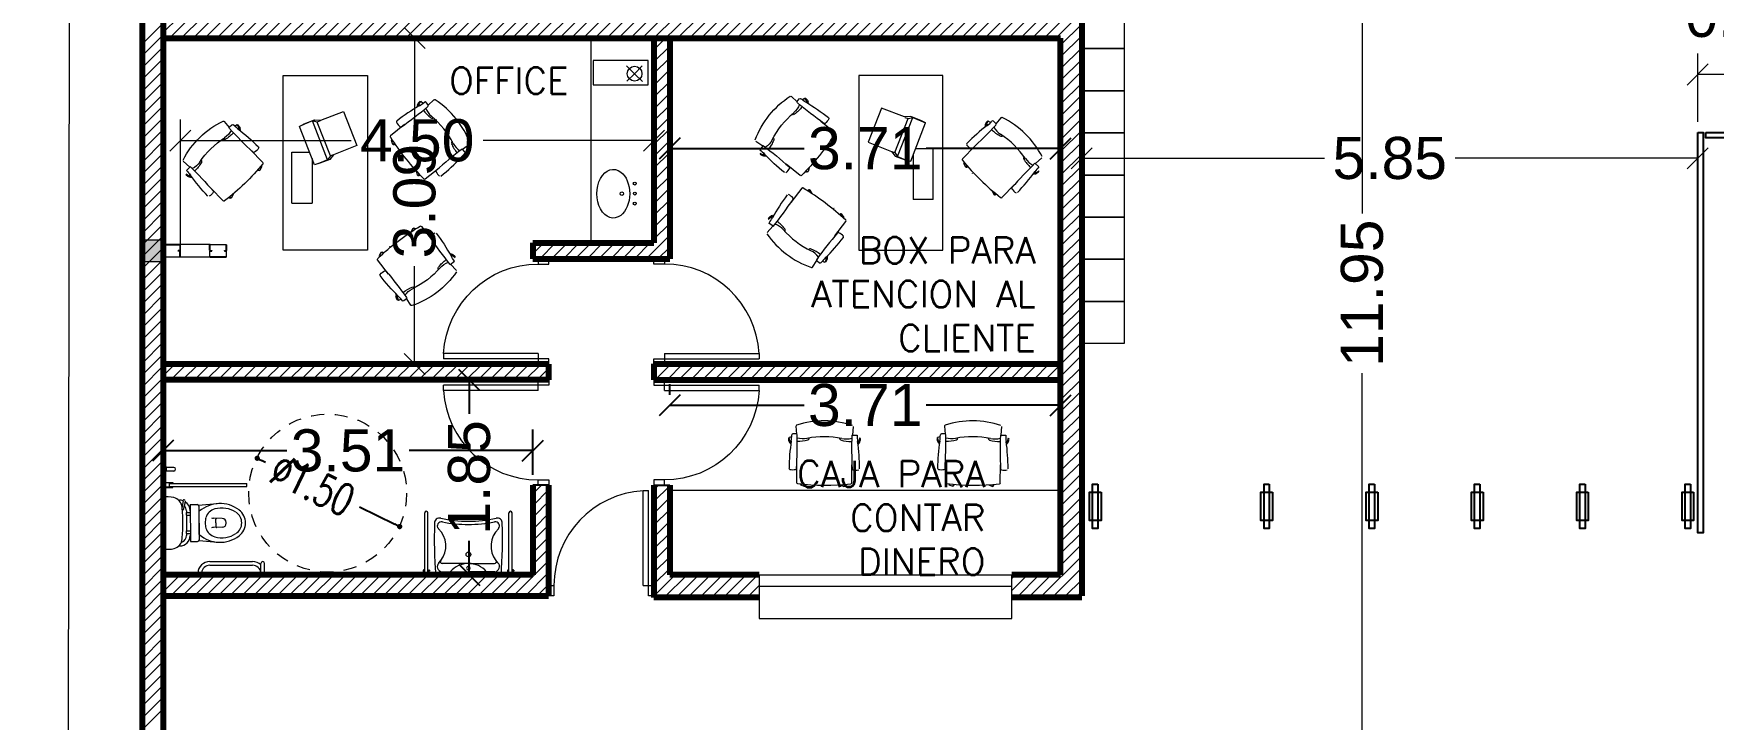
# Model space of a CAD drawing. Header units: inches. Extents: x 2 to 337, y 2 to 182.
# Drawn here: x 140.12 to 156.08, y 111.98 to 118.49 of the extents above; entities that cross this region are included whole.
import ezdxf

# ---------------------------------------------------------------- set-up
doc = ezdxf.new("R2010")
doc.units = ezdxf.units.IN
doc.header["$MEASUREMENT"] = 0
for name, pattern in [('ACAD_ISO10W100', [18, 12, -3, 0, -3]), ('HIDDEN2', [4.7625, 3.175, -1.5875]), ('LÍNEAS_OCULTAS2', [0.1875, 0.125, -0.0625])]:
    doc.linetypes.add(name, pattern=pattern)
for name, color, linetype, lineweight in [('01 eje', 30, 'ACAD_ISO10W100', 9), ('ARQ-CARPINTERIAS', 4, 'Continuous', 9), ('IS-SANITARIOS', 6, 'Continuous', 9), ('L COTAS', 1, 'Continuous', 9), ('L EQUIP', 6, 'Continuous', 9), ('l muro', 5, 'Continuous', 80), ('L PROYEC', 4, 'HIDDEN2', 9), ('LAVADO MU', 10, 'Continuous', 5), ('smr acero', 170, 'Continuous', 15)]:
    doc.layers.add(name, color=color, linetype=linetype, lineweight=lineweight)
for name, color, linetype in [('01-COTAS ESTRUCTURA', 9, 'Continuous'), ('ARQ-TXTS LOCAL', 3, 'Continuous'), ('FIX FOOD', 8, 'Continuous'), ('nnn', 32, 'Continuous')]:
    doc.layers.add(name, color=color, linetype=linetype)
doc.styles.add('2mm para 1.100', font='ARIAL.TTF')
doc.styles.add('COTAS', font='ROMANS.shx', dxfattribs={"width": 0.7})
doc.styles.add('RomanS', font='romans.shx')
doc.dimstyles.new('COTA-S-S-2-100', dxfattribs={"dimtxt": 0.3, "dimasz": 0.05, "dimexe": 0, "dimexo": 0, "dimgap": 0.08, "dimtad": 1, "dimzin": 0, "dimdsep": 46, "dimtxsty": 'COTAS', "dimblk1": 'DOT', "dimblk2": 'DOT', "dimsah": 1, "dimcen": 0.1, "dimclrd": 1, "dimclre": 252, "dimclrt": 2, "dimadec": 0, "dimazin": 0, "dimtfac": 1, "dimtix": 1, "dimtmove": 2, "dimatfit": 3, "dimldrblk": 'DOT', "dimfxl": 0, "dimtolj": 1, "dimtzin": 0, "dimarcsym": 0})
doc.dimstyles.new('cotas 1.100', dxfattribs={"dimscale": 2, "dimtxt": 0.2, "dimasz": 0.1, "dimexe": 0.1, "dimexo": 0.05, "dimgap": 0.05, "dimtad": 0, "dimzin": 0, "dimdsep": 46, "dimtxsty": '2mm para 1.100', "dimblk": 'OBLIQUE', "dimcen": 0.09, "dimclrd": 256, "dimclre": 256, "dimclrt": 256, "dimaunit": 1, "dimadec": 3, "dimazin": 0, "dimtfac": 1, "dimtofl": 0, "dimtmove": 2, "dimatfit": 3, "dimfxl": 0, "dimtolj": 1, "dimtzin": 0, "dimlwd": -1, "dimlwe": -1, "dimarcsym": 0})

# ---------------------------------------------------------------- blocks, each defined once
blk = doc.blocks.new('terreno1')
at = {"layer": '01 eje', "ltscale": 0.05}
blk.add_line((2858.813, 860.328), (2858.813, 730.799), dxfattribs=at)
blk = doc.blocks.new('KÑ´KÑ´KLÑ')
at = {"linetype": 'ByBlock'}
for p, q in [((-0.49, 0.87), (-0.617, 0.545)), ((-0.274, 0.786), (-0.49, 0.87)), ((-0.365, 0.447), (-0.239, 0.769)), ((-0.339, 0.409), (-0.195, 0.779)), ((-0.214, 0.79), (-0.274, 0.786)), ((-0.269, 0.781), (-0.239, 0.769)), ((-0.239, 0.769), (-0.195, 0.779)), ((-0.117, 0.752), (-0.214, 0.79)), ((-0.213, 0.364), (-0.072, 0.728)), ((-0.195, 0.779), (-0.118, 0.749)), ((-0.118, 0.749), (-0.072, 0.728)), ((-0.072, 0.728), (-0.117, 0.752)), ((-0.617, 0.545), (-0.395, 0.458)), ((0, 0.483), (-0.167, 0.483)), ((0, 0), (0, 0.483)), ((-0.395, 0.458), (-0.361, 0.414)), ((-0.395, 0.458), (-0.365, 0.447)), ((-0.365, 0.447), (-0.339, 0.409)), ((-0.361, 0.414), (-0.266, 0.377)), ((-0.339, 0.409), (-0.262, 0.379)), ((-0.266, 0.377), (-0.213, 0.364)), ((-0.262, 0.379), (-0.213, 0.364)), ((-0.191, 0.422), (-0.191, 0)), ((0, 0), (-0.191, 0))]:
    blk.add_line(p, q, dxfattribs=at)
blk = doc.blocks.new('HLHLHL')
at = {"linetype": 'ByBlock'}
for p, q in [((-0.151, 0.684), (-0.125, 0.727)), ((-0.15, 0.678), (-0.149, 0.676)), ((-0.147, 0.683), (-0.145, 0.679)), ((-0.143, 0.686), (-0.141, 0.682)), ((-0.138, 0.688), (-0.137, 0.685)), ((-0.102, 0.713), (-0.125, 0.727)), ((-0.053, 0.705), (-0.075, 0.726)), ((-0.004, 0.758), (-0.051, 0.701)), ((-0.251, 0.491), (-0.37, 0.369)), ((-0.35, 0.332), (-0.358, 0.328)), ((-0.358, 0.328), (-0.342, 0.293)), ((0.319, 0.328), (0.356, 0.293)), ((0.385, 0.379), (0.323, 0.325)), ((-0.324, 0.302), (-0.342, 0.293)), ((-0.274, 0.228), (-0.275, 0.229)), ((0.309, 0.231), (0.307, 0.232)), ((0.314, 0.234), (0.31, 0.236)), ((0.317, 0.238), (0.313, 0.24)), ((0.316, 0.23), (0.358, 0.257)), ((0.319, 0.243), (0.316, 0.244)), ((-0.087, 0.066), (-0.072, 0.031)), ((-0.053, 0.039), (-0.072, 0.031)), ((0.006, 0.003), (0.125, 0.125))]:
    blk.add_line(p, q, dxfattribs=at)
for centre, radius, start, end in [((1.005, -0.8), 1.873, 127.4415, 135.3742), ((-2.967, 3.386), 3.97, 312.6476, 317.2374), ((-0.136, 0.673), 0.02, 68.1417, 187.5755), ((-0.144, 0.692), 0.01, 157.8107, 226.7658), ((-0.061, 0.658), 0.1, 139.913, 157.8107), ((-0.13, 0.716), 0.01, 70.9579, 139.913), ((-0.438, 1.084), 0.5, 307.4415, 314.245), ((0.166, 0.906), 0.365, 224.8604, 240.9853), ((-0.082, 0.719), 0.01, 45.7661, 134.245), ((0.093, 0.758), 0.185, 207.7598, 237.0749), ((-0.06, 0.697), 0.01, 317.2374, 45.7661), ((0.003, 0.751), 0.01, 63.9819, 140.9851), ((-0.364, -0.001), 0.848, 27.5503, 63.9819), ((-0.321, 0.509), 0.01, 135.3742, 213.2335), ((-0.225, 0.572), 0.125, 213.2335, 238.6825), ((-0.002, 0.604), 0.02, 240.9853, 315.7661), ((-0.467, -0.107), 0.845, 34.4573, 57.0749), ((-0.363, 0.362), 0.01, 135.7661, 219.4478), ((1.409, 1.82), 2.304, 219.4478, 232.0844), ((-0.347, 0.331), 0.01, 141.8064, 193.2817), ((-0.285, 0.473), 0.01, 238.6825, 312.6476), ((3.092, -2.513), 3.97, 134.2948, 138.8846), ((0.231, 0.377), 0.02, 135.7661, 210.5469), ((0.528, 0.552), 0.365, 210.5469, 226.6718), ((0.382, 0.476), 0.185, 214.4573, 243.7724), ((-0.332, 0.3), 0.01, 217.4738, 286.4289), ((-0.358, 0.387), 0.1, 286.4289, 293.2788), ((-1.199, 1.346), 1.873, 316.158, 324.0907), ((-1.199, 1.346), 1.873, 316.158, 324.0907), ((0.304, 0.245), 0.02, 263.9567, 23.3905), ((0.323, 0.237), 0.01, 224.7664, 293.7215), ((0.723, -0.046), 0.5, 137.2872, 144.0907), ((0.287, 0.32), 0.1, 293.7215, 311.6192), ((0.347, 0.252), 0.01, 311.6192, 20.5743), ((-0.062, 0.037), 0.01, 214.9579, 283.913), ((-0.084, 0.125), 0.1, 283.913, 292.8054), ((-0.001, 0.01), 0.01, 232.0844, 315.7661), ((0.108, 0.091), 0.01, 138.8846, 212.8497), ((0.205, 0.153), 0.125, 212.8497, 238.2987)]:
    blk.add_arc(centre, radius, start, end, dxfattribs=at)
blk = doc.blocks.new('_Oblique')
at = {"color": 0, "linetype": 'ByBlock', "lineweight": -2}
blk.add_line((-0.5, -0.5), (0.5, 0.5), dxfattribs=at)
blk = doc.blocks.new('*D301')
at = {"layer": 'Defpoints', "color": 0}
for p in [(140.52, 156.769), (141.35, 156.768), (141.15, 31.949)]:
    blk.add_point(p, dxfattribs=at)
at = {"layer": 'L COTAS'}
for p, q in [((141.25, 156.768), (140.32, 156.77)), ((140.52, 156.769), (140.421, 95.269)), ((140.32, 31.95), (140.418, 93.45)), ((141.05, 31.949), (140.12, 31.95))]:
    blk.add_line(p, q, dxfattribs=at)
at = {"layer": 'L COTAS', "xscale": 0.2, "yscale": 0.2, "zscale": 0.2}
for p, rotation in [((140.52, 156.769), 89.90828215739022), ((140.32, 31.95), 269.9082821573902)]:
    blk.add_blockref('_Oblique', p, dxfattribs=dict(at, rotation=rotation))
at = {"layer": 'L COTAS', "insert": (140.42, 94.36), "char_height": 0.4, "attachment_point": 5, "rotation": 89.9083, "style": '2mm para 1.100'}
blk.add_mtext('\\A1;124.82', dxfattribs=at)
blk = doc.blocks.new('*D310')
at = {"layer": 'Defpoints', "color": 0}
for p in [(155.927, 118.104), (155.927, 117.554), (156.777, 117.554)]:
    blk.add_point(p, dxfattribs=at)
at = {"layer": 'L COTAS'}
for p, q in [((155.927, 117.654), (155.927, 118.304)), ((156.777, 117.654), (156.777, 118.304)), ((156.777, 118.104), (155.927, 118.104))]:
    blk.add_line(p, q, dxfattribs=at)
at = {"layer": 'L COTAS', "xscale": 0.2, "yscale": 0.2, "zscale": 0.2, "rotation": 180}
blk.add_blockref('_Oblique', (155.927, 118.104), dxfattribs=at)
at = {"layer": 'L COTAS', "xscale": 0.2, "yscale": 0.2, "zscale": 0.2}
blk.add_blockref('_Oblique', (156.777, 118.104), dxfattribs=at)
at = {"layer": 'L COTAS', "insert": (156.352, 118.658), "char_height": 0.4, "attachment_point": 5, "style": '2mm para 1.100'}
blk.add_mtext('\\A1;0.85', dxfattribs=at)
blk = doc.blocks.new('*D311')
at = {"layer": 'Defpoints', "color": 0}
for p in [(151.567, 120.037), (151.567, 119.768), (172.937, 117.817)]:
    blk.add_point(p, dxfattribs=at)
at = {"layer": 'L COTAS'}
for p, q in [((151.567, 119.868), (151.567, 120.237)), ((172.937, 117.917), (172.937, 120.237)), ((151.567, 120.037), (161.474, 120.037)), ((172.937, 120.037), (163.031, 120.037))]:
    blk.add_line(p, q, dxfattribs=at)
at = {"layer": 'L COTAS', "xscale": 0.2, "yscale": 0.2, "zscale": 0.2, "rotation": 180}
blk.add_blockref('_Oblique', (151.567, 120.037), dxfattribs=at)
at = {"layer": 'L COTAS', "xscale": 0.2, "yscale": 0.2, "zscale": 0.2}
blk.add_blockref('_Oblique', (172.937, 120.037), dxfattribs=at)
at = {"layer": 'L COTAS', "insert": (162.252, 120.037), "char_height": 0.4, "attachment_point": 5, "style": '2mm para 1.100'}
blk.add_mtext('\\A1;21.37', dxfattribs=at)
blk = doc.blocks.new('*D469')
at = {"layer": 'Defpoints', "color": 0}
for p in [(150.075, 117.309), (155.927, 117.309), (150.075, 117.126)]:
    blk.add_point(p, dxfattribs=at)
at = {"layer": 'L COTAS'}
for p, q in [((150.075, 117.226), (150.075, 117.509)), ((155.927, 117.409), (155.927, 117.509)), ((150.075, 117.309), (152.38, 117.309)), ((155.927, 117.309), (153.622, 117.309))]:
    blk.add_line(p, q, dxfattribs=at)
at = {"layer": 'L COTAS', "xscale": 0.2, "yscale": 0.2, "zscale": 0.2, "rotation": 180}
blk.add_blockref('_Oblique', (150.075, 117.309), dxfattribs=at)
at = {"layer": 'L COTAS', "xscale": 0.2, "yscale": 0.2, "zscale": 0.2}
blk.add_blockref('_Oblique', (155.927, 117.309), dxfattribs=at)
at = {"layer": 'L COTAS', "insert": (153.001, 117.309), "char_height": 0.4, "attachment_point": 5, "style": '2mm para 1.100'}
blk.add_mtext('\\A1;5.85', dxfattribs=at)
blk = doc.blocks.new('*D388')
at = {"layer": 'Defpoints', "color": 0}
for p in [(152.792, 122.002), (152.739, 110.054), (152.792, 110.054)]:
    blk.add_point(p, dxfattribs=at)
at = {"layer": 'L COTAS'}
for p, q in [((152.692, 122.002), (152.539, 122.002)), ((152.739, 122.002), (152.739, 116.785)), ((152.739, 110.054), (152.739, 115.27)), ((152.692, 110.054), (152.539, 110.054))]:
    blk.add_line(p, q, dxfattribs=at)
at = {"layer": 'L COTAS', "xscale": 0.2, "yscale": 0.2, "zscale": 0.2}
for p, rotation in [((152.739, 122.002), 90), ((152.739, 110.054), 270)]:
    blk.add_blockref('_Oblique', p, dxfattribs=dict(at, rotation=rotation))
at = {"layer": 'L COTAS', "insert": (152.739, 116.028), "char_height": 0.4, "attachment_point": 5, "rotation": 90, "style": '2mm para 1.100'}
blk.add_mtext('\\A1;11.95', dxfattribs=at)
blk = doc.blocks.new('lav 2')
at = {"layer": 'L EQUIP'}
for centre, radius in [((912.315, -474.604), 0.0138), ((912.193, -474.7, -0.02), 0.0168), ((912.316, -474.699, -0.02), 0.0138), ((912.316, -474.794), 0.0138)]:
    blk.add_circle(centre, radius, dxfattribs=at)
at = {"layer": 'L EQUIP', "extrusion": (0, 0, -1)}
for start_param, end_param in [(5.814355, 9.893608), (3.610423, 5.814355)]:
    blk.add_ellipse((912.112, -474.7), major_axis=(0, -0.231), ratio=0.673946, start_param=start_param, end_param=end_param, dxfattribs=at)
blk = doc.blocks.new('*D389')
at = {"layer": 'Defpoints', "color": 0}
for p in [(146.012, 117.477), (146.012, 117.477), (141.514, 116.272)]:
    blk.add_point(p, dxfattribs=at)
at = {"layer": 'L COTAS'}
for p, q in [((141.514, 116.372), (141.514, 117.677)), ((146.012, 117.577), (146.012, 117.677)), ((141.514, 117.477), (143.137, 117.477)), ((146.012, 117.477), (144.39, 117.477))]:
    blk.add_line(p, q, dxfattribs=at)
at = {"layer": 'L COTAS', "xscale": 0.2, "yscale": 0.2, "zscale": 0.2, "rotation": 180}
blk.add_blockref('_Oblique', (141.514, 117.477), dxfattribs=at)
at = {"layer": 'L COTAS', "xscale": 0.2, "yscale": 0.2, "zscale": 0.2}
blk.add_blockref('_Oblique', (146.012, 117.477), dxfattribs=at)
at = {"layer": 'L COTAS', "insert": (143.763, 117.477), "char_height": 0.4, "attachment_point": 5, "style": '2mm para 1.100'}
blk.add_mtext('\\A1;4.50', dxfattribs=at)
blk = doc.blocks.new('*D390')
at = {"layer": 'Defpoints', "color": 0}
for p in [(143.017, 118.45), (143.739, 118.45), (143.017, 115.355)]:
    blk.add_point(p, dxfattribs=at)
at = {"layer": 'L COTAS'}
for p, q in [((143.117, 118.45), (143.939, 118.45)), ((143.739, 118.45), (143.739, 117.522)), ((143.739, 115.355), (143.739, 116.283)), ((143.117, 115.355), (143.939, 115.355))]:
    blk.add_line(p, q, dxfattribs=at)
at = {"layer": 'L COTAS', "xscale": 0.2, "yscale": 0.2, "zscale": 0.2}
for p, rotation in [((143.739, 118.45), 90), ((143.739, 115.355), 270)]:
    blk.add_blockref('_Oblique', p, dxfattribs=dict(at, rotation=rotation))
at = {"layer": 'L COTAS', "insert": (143.739, 116.902), "char_height": 0.4, "attachment_point": 5, "rotation": 90, "style": '2mm para 1.100'}
blk.add_mtext('\\A1;3.09', dxfattribs=at)
blk = doc.blocks.new('SE-PM01$0$P3')
for p, q in [((7, 19.56), (6.1, 19.56)), ((6.1, 19.509), (6.1, 19.56)), ((7, 19.509), (7, 19.56))]:
    blk.add_line(p, q)
at = {"ltscale": 200}
blk.add_line((7, 19.509), (6.1, 19.509), dxfattribs=at)
for points in [[(7.1, 19.61), (7.1, 19.56), (7, 19.56), (7, 19.61)], [(7.1, 18.66), (7.1, 18.61), (7, 18.61), (7, 18.66)]]:
    blk.add_lwpolyline(points, close=True, dxfattribs=at)
blk.add_arc((7, 19.56), 0.9, 183.2763, 270, dxfattribs=at)
blk = doc.blocks.new('BAREBA60VS')
for p, q in [((-0.049, 0.003), (-0.049, -0.001)), ((-0.049, 0.003), (0.049, 0.003)), ((0.049, 0.003), (0.049, -0.001)), ((-0.049, -0.001), (0.049, -0.001)), ((-0.035, -0.012), (-0.035, -0.006)), ((-0.034, -0.003), (-0.026, -0.003)), ((-0.034, -0.015), (-0.034, -0.003)), ((-0.034, -0.009), (-0.026, -0.009)), ((-0.034, -0.015), (-0.026, -0.015)), ((-0.03, -0.042), (-0.03, -0.034)), ((-0.03, -0.034), (-0.026, -0.034)), ((-0.03, -0.042), (-0.026, -0.042)), ((-0.026, -0.001), (-0.026, -0.044)), ((-0.026, -0.015), (-0.026, -0.003)), ((-0.022, -0.001), (-0.022, -0.044)), ((-0.022, -0.038), (-0.022, -0.033)), ((-0.022, -0.038), (-0.022, -0.043)), ((-0.02, -0.034), (-0.02, -0.032)), ((-0.02, -0.038), (-0.02, -0.033)), ((-0.02, -0.034), (-0.02, -0.034)), ((-0.02, -0.038), (-0.02, -0.043)), ((-0.02, -0.042), (-0.02, -0.044)), ((-0.02, -0.042), (-0.02, -0.042)), ((-0.015, -0.001), (-0.015, -0.586)), ((0.015, -0.001), (0.015, -0.586)), ((0.02, -0.034), (0.02, -0.032)), ((0.02, -0.038), (0.02, -0.033)), ((0.02, -0.034), (0.02, -0.034)), ((0.02, -0.038), (0.02, -0.043)), ((0.02, -0.042), (0.02, -0.044)), ((0.02, -0.042), (0.02, -0.042)), ((0.022, -0.001), (0.022, -0.044)), ((0.022, -0.038), (0.022, -0.033)), ((0.022, -0.038), (0.022, -0.043)), ((0.026, -0.001), (0.026, -0.044)), ((0.034, -0.003), (0.026, -0.003)), ((0.026, -0.015), (0.026, -0.003)), ((0.034, -0.009), (0.026, -0.009)), ((0.034, -0.015), (0.026, -0.015)), ((0.03, -0.034), (0.026, -0.034)), ((0.03, -0.042), (0.026, -0.042)), ((0.03, -0.042), (0.03, -0.034)), ((0.034, -0.015), (0.034, -0.003)), ((0.035, -0.012), (0.035, -0.006))]:
    blk.add_line(p, q)
for centre, radius, start, end in [((-0.034, -0.009), 0.00515, 90, 270), ((-0.03, -0.006), 0.00505, 143.5393, 216.4607), ((-0.03, -0.012), 0.00505, 143.5393, 216.4607), ((-0.024, -0.044), 0.002, 180, 0), ((-0.021, -0.033), 0.000924, 0, 180), ((-0.021, -0.043), 0.000924, 180, 0), ((-0.022, -0.038), 0.0064, 293.1798, 66.8202), ((0.022, -0.038), 0.0064, 113.1798, 246.8202), ((0.021, -0.033), 0.000924, 0, 180), ((0.021, -0.043), 0.000924, 180, 0), ((0.024, -0.044), 0.002, 180, 0), ((0.03, -0.006), 0.00505, 323.5393, 36.4607), ((0.034, -0.009), 0.00515, 270, 90), ((0.03, -0.012), 0.00505, 323.5393, 36.4607), ((0, -0.586), 0.015, 180, 0)]:
    blk.add_arc(centre, radius, start, end)
blk = doc.blocks.new('LAVATVS')
for p, q in [((0, 0), (-0.31, 0)), ((0, 0), (0.31, 0)), ((-0.28, -0.114), (-0.262, -0.136)), ((-0.252, -0.029), (0, -0.029)), ((0, -0.108), (-0.249, -0.108)), ((0.252, -0.029), (0, -0.029)), ((0, -0.108), (0.249, -0.108)), ((0.28, -0.114), (0.262, -0.136))]:
    blk.add_line(p, q)
blk.add_circle((0, -0.194), 0.0225)
for centre, radius, start, end in [((3.506, -0.333), 3.83, 175.0121, 182.3137), ((-3.506, -0.333), 3.83, 357.6863, 4.9879), ((-0.247, -0.078), 0.0487, 96.0802, 227.8275), ((-0.438, -0.274), 0.224, 312.9807, 38.1239), ((-0.249, -0.125), 0.0169, 90, 218.1239), ((0, 0.118), 0.226, 220.4823, 270), ((0, -0.064), 0.0175, 90, 270), ((0, 0.118), 0.226, 270, 319.5177), ((0, -0.064), 0.0175, 270, 90), ((0.438, -0.274), 0.224, 141.8761, 227.0193), ((0.249, -0.125), 0.0169, 321.8761, 90), ((0.247, -0.078), 0.0487, 312.1725, 83.9198), ((-0.256, -0.465), 0.0397, 138.0337, 282.1111), ((-0.024, -1.501), 1.022, 88.5901, 102.6135), ((0.024, -1.501), 1.022, 77.3865, 91.4099), ((0.256, -0.465), 0.0397, 257.8889, 41.9663), ((-0.274, -0.492), 0.0474, 174.7017, 283.4938), ((-0.025, -1.486), 0.977, 88.5424, 104.1034), ((0.014, -1.582), 1.102, 90.735, 90.7406), ((0.025, -1.486), 0.977, 75.8966, 91.4576), ((0.013, -1.568), 1.059, 90.7233, 90.7292), ((0.274, -0.492), 0.0474, 256.5062, 5.2983)]:
    blk.add_arc(centre, radius, start, end)
blk = doc.blocks.new('_Dot')
at = {"color": 0, "linetype": 'ByBlock', "lineweight": -2}
blk.add_line((-0.5, 0), (-1, 0), dxfattribs=at)
at = {"color": 0, "linetype": 'ByBlock', "const_width": 0.5}
blk.add_lwpolyline([(-0.25, 0, 1), (0.25, 0, 1)], format="xyb", close=True, dxfattribs=at)
blk = doc.blocks.new('*D411')
at = {"layer": 'Defpoints', "color": 0}
for p in [(142.244, 114.461), (143.597, 113.812)]:
    blk.add_point(p, dxfattribs=at)
at = {"layer": 'nnn', "color": 1, "lineweight": -2}
for p, q in [((142.29, 114.439), (142.322, 114.423)), ((143.552, 113.833), (143.215, 113.995))]:
    blk.add_line(p, q, dxfattribs=at)
at = {"layer": 'nnn', "color": 1, "lineweight": -2, "xscale": 0.05, "yscale": 0.05, "zscale": 0.05}
for p, rotation in [((142.244, 114.461), 154.3678128182439), ((143.597, 113.812), 334.367812818244)]:
    blk.add_blockref('_Dot', p, dxfattribs=dict(at, rotation=rotation))
at = {"layer": 'nnn', "color": 3, "insert": (142.769, 114.209), "char_height": 0.3, "attachment_point": 5, "rotation": 334.3678, "style": 'COTAS'}
blk.add_mtext('\\A1;∅1.50', dxfattribs=at)
blk = doc.blocks.new('*D480')
for p, q in [((149.875, 117.502), (149.875, 117.602)), ((146.162, 117.402), (147.438, 117.402)), ((146.162, 117.302), (146.162, 117.202)), ((149.875, 117.402), (148.599, 117.402))]:
    blk.add_line(p, q)
at = {"layer": 'Defpoints', "color": 0}
for p in [(146.162, 117.402), (149.875, 117.402), (149.875, 117.402)]:
    blk.add_point(p, dxfattribs=at)
at = {"xscale": 0.2, "yscale": 0.2, "zscale": 0.2, "rotation": 180}
blk.add_blockref('_Oblique', (146.162, 117.402), dxfattribs=at)
at = {"xscale": 0.2, "yscale": 0.2, "zscale": 0.2}
blk.add_blockref('_Oblique', (149.875, 117.402), dxfattribs=at)
at = {"insert": (148.019, 117.402), "char_height": 0.4, "attachment_point": 5, "style": '2mm para 1.100'}
blk.add_mtext('\\A1;3.71', dxfattribs=at)
blk = doc.blocks.new('*D481')
for p, q in [((144.862, 114.305), (144.862, 114.733)), ((141.35, 114.563), (141.35, 114.333)), ((141.35, 114.533), (142.525, 114.533)), ((144.862, 114.533), (143.687, 114.533))]:
    blk.add_line(p, q)
at = {"layer": 'Defpoints', "color": 0}
for p in [(141.35, 114.663), (144.862, 114.533), (144.862, 114.205)]:
    blk.add_point(p, dxfattribs=at)
at = {"xscale": 0.2, "yscale": 0.2, "zscale": 0.2, "rotation": 180}
blk.add_blockref('_Oblique', (141.35, 114.533), dxfattribs=at)
at = {"xscale": 0.2, "yscale": 0.2, "zscale": 0.2}
blk.add_blockref('_Oblique', (144.862, 114.533), dxfattribs=at)
at = {"insert": (143.106, 114.533), "char_height": 0.4, "attachment_point": 5, "style": '2mm para 1.100'}
blk.add_mtext('\\A1;3.51', dxfattribs=at)
blk = doc.blocks.new('*D412')
for p, q in [((146.162, 115.064), (146.162, 115.164)), ((146.162, 114.964), (147.438, 114.964)), ((149.875, 114.964), (148.599, 114.964)), ((149.875, 114.864), (149.875, 114.764))]:
    blk.add_line(p, q)
at = {"layer": 'Defpoints', "color": 0}
for p in [(146.162, 114.964), (149.875, 114.964), (149.875, 114.964)]:
    blk.add_point(p, dxfattribs=at)
at = {"xscale": 0.2, "yscale": 0.2, "zscale": 0.2, "rotation": 180}
blk.add_blockref('_Oblique', (146.162, 114.964), dxfattribs=at)
at = {"xscale": 0.2, "yscale": 0.2, "zscale": 0.2}
blk.add_blockref('_Oblique', (149.875, 114.964), dxfattribs=at)
at = {"insert": (148.019, 114.964), "char_height": 0.4, "attachment_point": 5, "style": '2mm para 1.100'}
blk.add_mtext('\\A1;3.71', dxfattribs=at)
blk = doc.blocks.new('*D482')
for p, q in [((143.206, 115.205), (144.458, 115.205)), ((144.258, 115.205), (144.258, 114.882)), ((144.258, 113.354), (144.258, 113.677)), ((143.206, 113.354), (144.458, 113.354))]:
    blk.add_line(p, q)
at = {"layer": 'Defpoints', "color": 0}
for p in [(143.106, 115.205), (144.258, 115.205), (143.106, 113.354)]:
    blk.add_point(p, dxfattribs=at)
at = {"xscale": 0.2, "yscale": 0.2, "zscale": 0.2}
for p, rotation in [((144.258, 115.205), 90), ((144.258, 113.354), 270)]:
    blk.add_blockref('_Oblique', p, dxfattribs=dict(at, rotation=rotation))
at = {"insert": (144.258, 114.279), "char_height": 0.4, "attachment_point": 5, "rotation": 90, "style": '2mm para 1.100'}
blk.add_mtext('\\A1;1.85', dxfattribs=at)
blk = doc.blocks.new('base1')
at = {"layer": 'smr acero'}
h = blk.add_hatch(color=256, dxfattribs=at)
h.dxf.hatch_style = 1
h.paths.add_polyline_path([(4862.665, 1040.797), (4862.665, 1040.597), (4862.465, 1040.597), (4862.465, 1040.797)])
for p, q in [((4863.111, 1040.757), (4862.809, 1040.757)), ((4863.111, 1040.637), (4862.809, 1040.637))]:
    blk.add_line(p, q, dxfattribs=at)
blk.add_lwpolyline([(4862.465, 1040.597), (4862.665, 1040.597), (4862.665, 1040.797), (4862.465, 1040.797)], close=True, dxfattribs=at)
for points in [[(4862.819, 1040.757), (4862.671, 1040.757, 0.414214), (4862.665, 1040.751), (4862.665, 1040.703, 0.414214), (4862.671, 1040.697), (4862.685, 1040.697), (4862.685, 1040.699), (4862.673, 1040.699, -0.414214), (4862.667, 1040.705), (4862.667, 1040.749, -0.414214), (4862.673, 1040.755), (4862.817, 1040.755, -0.414214), (4862.823, 1040.749), (4862.823, 1040.705, -0.414214), (4862.817, 1040.699), (4862.805, 1040.699), (4862.805, 1040.697), (4862.819, 1040.697, 0.414214), (4862.825, 1040.703), (4862.825, 1040.751, 0.414214)], [(4862.819, 1040.637), (4862.671, 1040.637, -0.414214), (4862.665, 1040.643), (4862.665, 1040.691, -0.414214), (4862.671, 1040.697), (4862.685, 1040.697), (4862.685, 1040.695), (4862.673, 1040.695, 0.414214), (4862.667, 1040.689), (4862.667, 1040.645, 0.414214), (4862.673, 1040.639), (4862.817, 1040.639, 0.414214), (4862.823, 1040.645), (4862.823, 1040.689, 0.414214), (4862.817, 1040.695), (4862.805, 1040.695), (4862.805, 1040.697), (4862.819, 1040.697, -0.414214), (4862.825, 1040.691), (4862.825, 1040.643, -0.414214)], [(4863.111, 1040.757), (4863.259, 1040.757, -0.414214), (4863.265, 1040.751), (4863.265, 1040.703, -0.414214), (4863.259, 1040.697), (4863.245, 1040.697), (4863.245, 1040.699), (4863.257, 1040.699, 0.414214), (4863.263, 1040.705), (4863.263, 1040.749, 0.414214), (4863.257, 1040.755), (4863.113, 1040.755, 0.414214), (4863.107, 1040.749), (4863.107, 1040.705, 0.414214), (4863.113, 1040.699), (4863.125, 1040.699), (4863.125, 1040.697), (4863.111, 1040.697, -0.414214), (4863.105, 1040.703), (4863.105, 1040.751, -0.414214)], [(4863.111, 1040.637), (4863.259, 1040.637, 0.414214), (4863.265, 1040.643), (4863.265, 1040.691, 0.414214), (4863.259, 1040.697), (4863.245, 1040.697), (4863.245, 1040.695), (4863.257, 1040.695, -0.414214), (4863.263, 1040.689), (4863.263, 1040.645, -0.414214), (4863.257, 1040.639), (4863.113, 1040.639, -0.414214), (4863.107, 1040.645), (4863.107, 1040.689, -0.414214), (4863.113, 1040.695), (4863.125, 1040.695), (4863.125, 1040.697), (4863.111, 1040.697, 0.414214), (4863.105, 1040.691), (4863.105, 1040.643, 0.414214)]]:
    blk.add_lwpolyline(points, format="xyb", close=True, dxfattribs=at)

msp = doc.modelspace()

# ---------------------------------------------------------------- hatches: boundary and pattern name
at = {"layer": 'LAVADO MU'}
h = msp.add_hatch(dxfattribs=at)
h.set_pattern_fill('ANSI31', color=256, scale=0.025)
h.set_pattern_definition([(45, (-3306.30739, -703.44083), (-0.0561266008, 0.0561266008), [])])
h.paths.add_polyline_path([(150.075, 124.35), (149.875, 124.35), (149.875, 118.65), (141.35, 118.65), (141.35, 118.45), (146.012, 118.45), (146.012, 116.505), (144.862, 116.505), (144.862, 116.355), (146.162, 116.355), (146.162, 118.45), (149.875, 118.45), (149.875, 115.357), (146.012, 115.357), (146.012, 115.207), (149.875, 115.207), (149.875, 113.354), (149.412, 113.354), (149.412, 113.138), (150.075, 113.154)])
h = msp.add_hatch(dxfattribs=at)
h.set_pattern_fill('ANSI31', color=256, scale=0.025)
h.set_pattern_definition([(45, (-3313.42694, -711.23601), (-0.0561266008, 0.0561266008), [])])
h.paths.add_polyline_path([(145.012, 115.355), (141.35, 115.355), (141.35, 115.205), (141.821, 115.205), (141.821, 115.205), (141.921, 115.205), (145.012, 115.205)])
h = msp.add_hatch(dxfattribs=at)
h.set_pattern_fill('ANSI31', color=256, scale=0.025)
h.set_pattern_definition([(45, (-3313.42694, -713.287246), (-0.0561266008, 0.0561266008), [])])
h.paths.add_polyline_path([(144.885, 113.354), (141.35, 113.354), (141.35, 113.154), (141.821, 113.154), (141.821, 113.154), (141.921, 113.154), (145.012, 113.154), (145.012, 114.205), (144.862, 114.205)])
h = msp.add_hatch(dxfattribs=at)
h.set_pattern_fill('ANSI31', color=256, scale=0.025)
h.set_pattern_definition([(45, (-3308.739095, -713.30277), (-0.0561266008, 0.0561266008), [])])
h.paths.add_polyline_path([(147.012, 113.354), (146.162, 113.354), (146.162, 114.205), (146.012, 114.205), (146.012, 113.138), (146.509, 113.138), (146.609, 113.138), (147.012, 113.138)])

# ---------------------------------------------------------------- linework, layer by layer
for p, q in [((145.012, 114.205), (144.862, 114.205)), ((146.012, 114.205), (146.012, 114.205)), ((146.012, 114.205), (146.162, 114.205))]:
    msp.add_line(p, q)
at = {"layer": 'FIX FOOD'}
for p, q in [((150.149, 114.14), (150.259, 114.14)), ((151.777, 114.14), (151.887, 114.14)), ((152.777, 114.14), (152.887, 114.14)), ((152.777, 113.87), (152.777, 114.14)), ((152.807, 113.795), (152.807, 114.215)), ((153.777, 114.14), (153.887, 114.14)), ((153.777, 113.87), (153.777, 114.14)), ((153.807, 113.795), (153.807, 114.215)), ((154.777, 114.14), (154.887, 114.14)), ((154.777, 113.87), (154.777, 114.14)), ((154.807, 113.795), (154.807, 114.215)), ((155.777, 114.14), (155.887, 114.14)), ((155.777, 113.87), (155.777, 114.14)), ((155.807, 113.795), (155.807, 114.215))]:
    msp.add_line(p, q, dxfattribs=at)
for points in [[(155.927, 117.554), (155.977, 117.554), (155.977, 113.754), (155.927, 113.754)], [(156.002, 117.554), (156.747, 117.554), (156.747, 117.504), (156.002, 117.504)]]:
    msp.add_lwpolyline(points, close=True, dxfattribs=at)
at = {"layer": 'FIX FOOD', "elevation": 0}
for points in [[(150.259, 114.14), (150.259, 113.87), (150.149, 113.87), (150.149, 114.14)], [(150.229, 114.215), (150.229, 113.795), (150.179, 113.795), (150.179, 114.215)], [(151.887, 114.14), (151.887, 113.87), (151.777, 113.87), (151.777, 114.14)], [(151.857, 114.215), (151.857, 113.795), (151.807, 113.795), (151.807, 114.215)], [(152.887, 114.14), (152.887, 113.87), (152.777, 113.87), (152.777, 114.14)], [(152.857, 114.215), (152.857, 113.795), (152.807, 113.795), (152.807, 114.215)], [(153.887, 114.14), (153.887, 113.87), (153.777, 113.87), (153.777, 114.14)], [(153.857, 114.215), (153.857, 113.795), (153.807, 113.795), (153.807, 114.215)], [(154.887, 114.14), (154.887, 113.87), (154.777, 113.87), (154.777, 114.14)], [(154.857, 114.215), (154.857, 113.795), (154.807, 113.795), (154.807, 114.215)], [(155.887, 114.14), (155.887, 113.87), (155.777, 113.87), (155.777, 114.14)], [(155.857, 114.215), (155.857, 113.795), (155.807, 113.795), (155.807, 114.215)]]:
    msp.add_lwpolyline(points, close=True, dxfattribs=at)
at = {"layer": 'IS-SANITARIOS'}
for p, q in [((145.412, 118.45), (145.412, 116.505)), ((145.753, 118.188, -0.04), (145.828, 118.112, -0.04)), ((145.828, 118.112, -0.04), (145.755, 118.04, -0.04)), ((145.828, 118.112, -0.04), (145.901, 118.185, -0.04)), ((145.828, 118.112, -0.04), (145.903, 118.037, -0.04)), ((145.828, 118.112, -0.04), (145.903, 118.037, -0.04)), ((141.366, 114.312), (141.366, 114.402)), ((141.366, 114.402), (141.374, 114.402)), ((141.374, 114.312), (141.374, 114.402)), ((141.361, 114.375), (141.451, 114.375)), ((141.361, 114.34), (141.451, 114.34)), ((141.366, 114.312), (141.374, 114.312)), ((141.366, 114.262), (141.366, 114.152)), ((141.371, 114.262), (141.366, 114.262)), ((141.371, 114.152), (141.371, 114.262)), ((141.374, 114.385), (141.381, 114.375)), ((141.374, 114.33), (141.381, 114.34)), ((141.381, 114.34), (141.381, 114.375)), ((141.351, 114.232), (141.441, 114.232)), ((141.441, 114.227), (141.351, 114.227)), ((141.441, 114.187), (141.351, 114.187)), ((141.351, 114.182), (141.441, 114.182)), ((141.366, 114.091), (141.371, 114.091)), ((141.411, 114.187), (141.411, 114.227)), ((141.411, 114.222), (142.146, 114.222)), ((141.411, 114.192), (142.146, 114.192)), ((141.441, 114.232), (141.441, 114.227)), ((141.441, 114.227), (141.441, 114.222)), ((141.441, 114.187), (141.441, 114.192)), ((141.441, 114.182), (141.441, 114.187)), ((142.146, 114.192), (142.146, 114.222)), ((149.875, 114.154), (146.162, 114.154)), ((141.497, 114.063), (141.506, 114.063)), ((141.531, 113.992), (141.53, 113.998)), ((141.539, 114.058), (141.531, 114.002)), ((141.533, 113.968), (141.531, 113.992)), ((141.535, 113.968), (141.533, 113.968)), ((141.559, 114.055), (141.551, 114.005)), ((141.568, 113.946), (141.606, 113.946)), ((141.568, 113.946), (141.568, 113.921)), ((141.571, 113.963), (141.571, 113.946)), ((141.606, 114.021), (141.675, 114.021)), ((141.606, 114.021), (141.61, 113.671)), ((141.687, 114.014), (141.864, 114.03)), ((141.69, 114.006), (141.693, 113.686)), ((141.693, 113.737), (141.693, 113.957)), ((141.568, 113.921), (141.606, 113.921)), ((141.568, 113.771), (141.568, 113.746)), ((141.568, 113.771), (141.606, 113.771)), ((141.571, 113.921), (141.571, 113.771)), ((141.91, 113.889), (141.828, 113.891)), ((141.91, 113.806), (141.828, 113.803)), ((141.852, 113.847), (141.852, 113.882)), ((141.852, 113.847), (141.852, 113.812)), ((141.5, 113.628), (141.51, 113.628)), ((141.568, 113.746), (141.606, 113.746)), ((141.571, 113.746), (141.571, 113.729)), ((141.61, 113.671), (141.678, 113.671)), ((141.692, 113.68), (141.868, 113.664)), ((141.794, 113.48), (142.199, 113.48)), ((141.794, 113.445), (142.199, 113.445)), ((142.278, 113.372), (142.278, 113.462)), ((142.313, 113.372), (142.313, 113.462)), ((141.651, 113.365), (141.741, 113.365)), ((141.651, 113.357), (141.651, 113.365)), ((141.651, 113.357), (141.741, 113.357)), ((141.669, 113.365), (141.679, 113.372)), ((141.679, 113.372), (141.714, 113.372)), ((141.724, 113.365), (141.714, 113.372)), ((141.741, 113.357), (141.741, 113.365)), ((142.254, 113.357), (142.254, 113.365)), ((142.344, 113.365), (142.254, 113.365)), ((142.344, 113.357), (142.254, 113.357)), ((142.271, 113.365), (142.281, 113.372)), ((142.316, 113.372), (142.281, 113.372)), ((142.326, 113.365), (142.316, 113.372)), ((142.344, 113.357), (142.344, 113.365)), ((147.012, 113.354), (147.012, 113.138)), ((147.012, 113.354), (149.412, 113.354)), ((149.412, 113.138), (149.412, 113.354)), ((147.012, 113.246), (149.412, 113.246)), ((147.012, 113.138), (147.012, 112.938)), ((149.412, 112.938), (149.412, 113.138)), ((147.012, 112.938), (149.412, 112.938))]:
    msp.add_line(p, q, dxfattribs=at)
for points in [[(150.08, 118.75), (150.48, 118.75), (150.48, 118.35), (150.08, 118.35), (150.08, 118.75)], [(150.08, 118.35), (150.48, 118.35), (150.48, 117.95), (150.08, 117.95), (150.08, 118.35)], [(150.08, 117.95), (150.48, 117.95), (150.48, 117.55), (150.08, 117.55), (150.08, 117.95)], [(150.08, 117.55), (150.48, 117.55), (150.48, 117.15), (150.08, 117.15), (150.08, 117.55)], [(150.08, 117.15), (150.48, 117.15), (150.48, 116.75), (150.08, 116.75), (150.08, 117.15)], [(150.08, 116.75), (150.48, 116.75), (150.48, 116.35), (150.08, 116.35), (150.08, 116.75)], [(150.08, 116.35), (150.48, 116.35), (150.48, 115.95), (150.08, 115.95), (150.08, 116.35)], [(150.08, 115.95), (150.48, 115.95), (150.48, 115.55), (150.08, 115.55), (150.08, 115.95)]]:
    msp.add_lwpolyline(points, dxfattribs=at)
at = {"layer": 'IS-SANITARIOS', "elevation": -0.04}
msp.add_lwpolyline([(145.434, 118.005), (145.958, 118.005), (145.958, 118.236), (145.434, 118.236)], close=True, dxfattribs=at)
at = {"layer": 'IS-SANITARIOS'}
for points in [[(142.491, 116.438), (142.491, 118.094), (143.291, 118.094), (143.291, 116.438)], [(148.757, 116.438), (148.757, 118.094), (147.957, 118.094), (147.957, 116.438)]]:
    msp.add_lwpolyline(points, close=True, dxfattribs=at)
msp.add_circle((145.828, 118.112, -0.04), 0.07, dxfattribs=at)
for centre, radius, start, end in [((141.451, 114.357), 0.0175, 270, 90), ((141.384, 113.816), 0.28, 75.8947, 97.7999), ((141.427, 113.987), 0.104, 5.7843, 75.8947), ((141.506, 113.963), 0.1, 70.8637, 90), ((141.506, 113.963), 0.065, 65.0579, 75.4097), ((141.55, 113.999), 0.02, 171.4307, 184.4307), ((140.038, 113.846), 1.5, 0, 5.7843), ((141.534, 113.977), 0.009, 274.4307, 336.9209), ((141.549, 114.057), 0.01, 351.4307, 171.4307), ((141.423, 114.025), 0.13, 336.9209, 351.4307), ((141.506, 113.963), 0.065, 0, 45.3036), ((141.506, 113.963), 0.1, 0, 58.8871), ((141.675, 114.006), 0.015, 0, 90), ((141.89, 113.731), 0.3, 52.7592, 131.0531), ((141.872, 113.864), 0.12, 105.0866, 164.0188), ((141.906, 113.738), 0.25, 56.978, 105.0866), ((141.977, 113.847), 0.12, 0, 56.978), ((141.979, 113.847), 0.154, 0, 52.7592), ((140.038, 113.846), 1.5, 354.2157, 0), ((141.93, 113.847), 0.18, 164.0188, 180), ((141.93, 113.847), 0.18, 180, 195.9812), ((141.872, 113.831), 0.12, 195.9812, 254.9134), ((141.832, 113.981), 0.09, 255.9064, 268), ((141.832, 113.713), 0.09, 92, 104.0936), ((141.86, 113.882), 0.008, 88, 180), ((141.86, 113.812), 0.008, 180, 272), ((141.91, 113.849), 0.04, 1.482, 90), ((141.91, 113.846), 0.04, 270, 358.518), ((141.852, 113.847), 0.098, 0, 1.482), ((141.852, 113.847), 0.098, 358.518, 0), ((141.977, 113.847), 0.12, 303.022, 0), ((141.979, 113.847), 0.154, 307.2408, 0), ((141.388, 113.876), 0.28, 262.2001, 284.1053), ((141.43, 113.702), 0.101, 284.9713, 356.2962), ((141.509, 113.725), 0.0971, 270.4787, 1.8686), ((141.509, 113.725), 0.0621, 286.6486, 3.2215), ((141.678, 113.686), 0.015, 270, 0), ((141.89, 113.963), 0.3, 228.9469, 307.2408), ((141.906, 113.956), 0.25, 254.9134, 303.022), ((141.794, 113.365), 0.115, 90, 176.2607), ((141.794, 113.365), 0.08, 90, 174.6206), ((142.199, 113.365), 0.115, 46.1646, 90), ((142.199, 113.365), 0.08, 5.3794, 90), ((142.296, 113.462), 0.0175, 0, 180)]:
    msp.add_arc(centre, radius, start, end, dxfattribs=at)
at = {"layer": 'l muro'}
for p, q in [((141.15, 156.769), (141.15, 31.96)), ((141.35, 156.769), (141.35, 31.96)), ((150.075, 118.65), (150.075, 113.154)), ((141.35, 118.45), (149.875, 118.45)), ((146.012, 118.45), (146.012, 116.505)), ((146.162, 118.45), (146.162, 116.355)), ((149.875, 113.354), (149.875, 118.45)), ((144.862, 116.505), (144.862, 116.355)), ((144.862, 116.505), (146.012, 116.505)), ((144.862, 116.355), (146.162, 116.355)), ((145.012, 115.355), (141.35, 115.355)), ((145.012, 115.205), (141.35, 115.205)), ((145.012, 115.355), (145.012, 115.205)), ((146.012, 115.357), (149.875, 115.357)), ((146.012, 115.357), (146.012, 115.207)), ((146.012, 115.207), (149.875, 115.207)), ((144.862, 114.205), (144.862, 113.354)), ((145.012, 114.205), (145.012, 113.154)), ((146.012, 114.205), (146.012, 113.138)), ((146.162, 114.205), (146.162, 113.354)), ((144.862, 113.354), (141.35, 113.354)), ((147.012, 113.354), (146.162, 113.354)), ((149.875, 113.354), (149.412, 113.354)), ((141.35, 113.154), (145.012, 113.154)), ((147.012, 113.138), (146.012, 113.138)), ((150.075, 113.138), (149.412, 113.138))]:
    msp.add_line(p, q, dxfattribs=at)
at = {"layer": 'L PROYEC', "linetype": 'LÍNEAS_OCULTAS2'}
msp.add_circle((142.913, 114.13), 0.75, dxfattribs=at)
at = {"layer": 'LAVADO MU'}
for p, q in [((141.15, 118.392), (141.35, 118.592)), ((141.15, 118.28), (141.35, 118.48)), ((141.15, 118.168), (141.35, 118.368)), ((141.15, 118.056), (141.35, 118.256)), ((141.15, 117.943), (141.35, 118.143)), ((141.15, 117.831), (141.35, 118.031)), ((141.15, 117.719), (141.35, 117.919)), ((141.15, 117.607), (141.35, 117.807)), ((141.15, 117.494), (141.35, 117.694)), ((141.15, 117.382), (141.35, 117.582)), ((141.15, 117.27), (141.35, 117.47)), ((141.15, 117.158), (141.35, 117.358)), ((141.15, 117.045), (141.35, 117.245)), ((141.15, 116.933), (141.35, 117.133)), ((141.15, 116.821), (141.35, 117.021)), ((141.15, 116.709), (141.35, 116.909)), ((141.15, 116.596), (141.35, 116.796)), ((141.15, 116.484), (141.35, 116.684)), ((141.15, 116.372), (141.35, 116.572)), ((141.15, 116.26), (141.35, 116.46)), ((141.15, 116.147), (141.35, 116.347)), ((141.15, 116.035), (141.35, 116.235)), ((141.15, 115.923), (141.35, 116.123)), ((141.15, 115.811), (141.35, 116.011)), ((141.15, 115.698), (141.35, 115.898)), ((141.15, 115.586), (141.35, 115.786)), ((141.15, 115.474), (141.35, 115.674)), ((141.15, 115.362), (141.35, 115.562)), ((141.15, 115.249), (141.35, 115.449)), ((141.15, 115.137), (141.35, 115.337)), ((141.15, 115.025), (141.35, 115.225)), ((141.15, 114.913), (141.35, 115.113)), ((141.15, 114.8), (141.35, 115)), ((141.15, 114.688), (141.35, 114.888)), ((141.15, 114.576), (141.35, 114.776)), ((141.15, 114.464), (141.35, 114.663)), ((141.15, 114.351), (141.35, 114.551)), ((141.15, 114.239), (141.35, 114.439)), ((141.15, 114.127), (141.35, 114.327)), ((141.15, 114.015), (141.35, 114.214)), ((141.15, 113.902), (141.35, 114.102)), ((141.15, 113.79), (141.35, 113.99)), ((141.15, 113.678), (141.35, 113.878)), ((141.15, 113.566), (141.35, 113.765)), ((141.15, 113.453), (141.35, 113.653)), ((141.15, 113.341), (141.35, 113.541)), ((141.15, 113.229), (141.35, 113.429)), ((141.15, 113.117), (141.35, 113.316)), ((141.15, 113.004), (141.35, 113.204)), ((141.15, 112.892), (141.35, 113.092)), ((141.15, 112.78), (141.35, 112.98)), ((141.15, 112.668), (141.35, 112.867)), ((141.15, 112.555), (141.35, 112.755)), ((141.15, 112.443), (141.35, 112.643)), ((141.15, 112.331), (141.35, 112.531)), ((141.15, 112.219), (141.35, 112.418)), ((141.15, 112.106), (141.35, 112.306)), ((141.15, 111.994), (141.35, 112.194)), ((141.15, 111.882), (141.35, 112.082))]:
    msp.add_line(p, q, dxfattribs=at)

# ---------------------------------------------------------------- block references
at = {"layer": '01-COTAS ESTRUCTURA'}
msp.add_blockref('base1', (-4721.313, -924.267), dxfattribs=at)
at = {"layer": 'ARQ-CARPINTERIAS', "xscale": -1, "rotation": 180}
msp.add_blockref('SE-PM01$0$P3', (137.913, 134.965), dxfattribs=at)
at = {"layer": 'ARQ-CARPINTERIAS'}
for p, rotation in [((153.112, 134.965), 179.9999999487575), ((126.402, 120.254), 270)]:
    msp.add_blockref('SE-PM01$0$P3', p, dxfattribs=dict(at, rotation=rotation))
msp.add_blockref('SE-PM01$0$P3', (137.913, 95.595), dxfattribs=at)
at = {"layer": 'ARQ-CARPINTERIAS', "xscale": -1}
msp.add_blockref('SE-PM01$0$P3', (153.112, 95.595), dxfattribs=at)
at = {"layer": 'IS-SANITARIOS'}
for name, p, rotation in [('HLHLHL', (143.832, 117.11), 352.9118923230709), ('lav 2', (-765.931, 592.737), 359.9331146046757), ('HLHLHL', (147.422, 117.028), 187.0881076256867), ('HLHLHL', (147.889, 114.221), 43.87350762785788), ('HLHLHL', (149.3, 114.221), 43.87350762785788), ('BAREBA60VS', (143.85, 113.356), 180), ('BAREBA60VS', (144.65, 113.356), 180), ('LAVATVS', (144.25, 113.354), 180)]:
    msp.add_blockref(name, p, dxfattribs=dict(at, rotation=rotation))
at = {"layer": 'IS-SANITARIOS', "xscale": -1}
for name, p, rotation in [('HLHLHL', (147.408, 117.143), 7.088107625686675), ('KÑ´KÑ´KLÑ', (142.574, 116.884), 359.9999999487576), ('HLHLHL', (141.927, 116.901), 359.9999999487576), ('HLHLHL', (143.8, 116.666), 172.9118923230709)]:
    msp.add_blockref(name, p, dxfattribs=dict(at, rotation=rotation))
at = {"layer": 'IS-SANITARIOS'}
for name, p in [('KÑ´KÑ´KLÑ', (148.665, 116.916)), ('HLHLHL', (149.312, 116.934))]:
    msp.add_blockref(name, p, dxfattribs=at)
at = {"layer": 'l muro'}
msp.add_blockref('terreno1', (-2717.663, -701.391), dxfattribs=at)

# ---------------------------------------------------------------- texts
at = {"layer": 'ARQ-TXTS LOCAL', "char_height": 0.25, "attachment_point": 9, "style": 'RomanS'}
for s, insert in [('OFFICE', (145.201, 117.921)), ('BOX PARA ATENCION AL CLIENTE', (149.638, 115.477)), ('CAJA PARA CONTAR DINERO', (149.161, 113.354))]:
    msp.add_mtext_dynamic_manual_height_columns(s, width=2.67165, gutter_width=1.15, heights=[0], dxfattribs=dict(at, insert=insert))

# ---------------------------------------------------------------- dimensions: what is measured, and where the dimension line sits
for base, p1, p2, picture, middle in [((149.875, 117.402), (146.162, 117.402), (149.875, 117.402), '*D480', (148.019, 117.402)), ((144.862, 114.533), (141.35, 114.663), (144.862, 114.205), '*D481', (143.106, 114.533))]:
    dim = msp.add_linear_dim(base=base, p1=p1, p2=p2, dimstyle='cotas 1.100', override={"dimarcsym": 1})
    dim.commit()
    dim.dimension.update_dxf_attribs({"geometry": picture, "text_midpoint": middle})
for p1, p2, distance, picture, middle in [((143.106, 113.354), (143.106, 115.205), -1.152, '*D482', (144.258, 114.279)), ((146.162, 114.964), (149.875, 114.964), 0, '*D412', (148.019, 114.964))]:
    dim = msp.add_aligned_dim(p1=p1, p2=p2, distance=distance, dimstyle='cotas 1.100', override={"dimarcsym": 1})
    dim.commit()
    dim.dimension.update_dxf_attribs({"geometry": picture, "text_midpoint": middle})
at = {"layer": 'L COTAS'}
dim = msp.add_aligned_dim(p1=(141.15, 31.949), p2=(141.35, 156.768), distance=0.83, dimstyle='cotas 1.100', override={"dimfxl": 0.1, "dimarcsym": 1}, dxfattribs=at)
dim.commit()
dim.dimension.update_dxf_attribs({"geometry": '*D301', "text_midpoint": (140.42, 94.36)})
for base, p1, p2, picture, middle in [((152.739, 110.054), (152.792, 122.002), (152.792, 110.054), '*D388', (152.739, 116.028)), ((143.7391, 118.4498), (143.0174, 115.355), (143.0174, 118.4498), '*D390', (143.7391, 116.9024))]:
    dim = msp.add_linear_dim(base=base, p1=p1, p2=p2, angle=90, dimstyle='cotas 1.100', override={"dimfxl": 0.1, "dimarcsym": 1}, dxfattribs=at)
    dim.commit()
    dim.dimension.update_dxf_attribs({"geometry": picture, "text_midpoint": middle})
for base, p1, p2, picture, middle in [((151.567, 120.037), (172.937, 117.817), (151.567, 119.768), '*D311', (162.252, 120.037)), ((155.927, 118.104), (156.777, 117.554), (155.927, 117.554), '*D310', (156.352, 118.658)), ((146.012, 117.477), (141.514, 116.272), (146.012, 117.477), '*D389', (143.763, 117.477)), ((150.075, 117.309), (155.927, 117.309), (150.075, 117.126), '*D469', (153.001, 117.309))]:
    dim = msp.add_linear_dim(base=base, p1=p1, p2=p2, dimstyle='cotas 1.100', override={"dimfxl": 0.1, "dimarcsym": 1}, dxfattribs=at)
    dim.commit()
    dim.dimension.update_dxf_attribs({"geometry": picture, "text_midpoint": middle})
at = {"layer": 'nnn'}
dim = msp.add_diameter_dim_2p(p1=(143.597, 113.812), p2=(142.244, 114.461), dimstyle='COTA-S-S-2-100', override={"dimclrt": 3}, dxfattribs=at)
dim.commit()
dim.dimension.update_dxf_attribs({"geometry": '*D411', "text_midpoint": (142.769, 114.209), "dimtype": 163})

doc.saveas('drawing.dxf')
